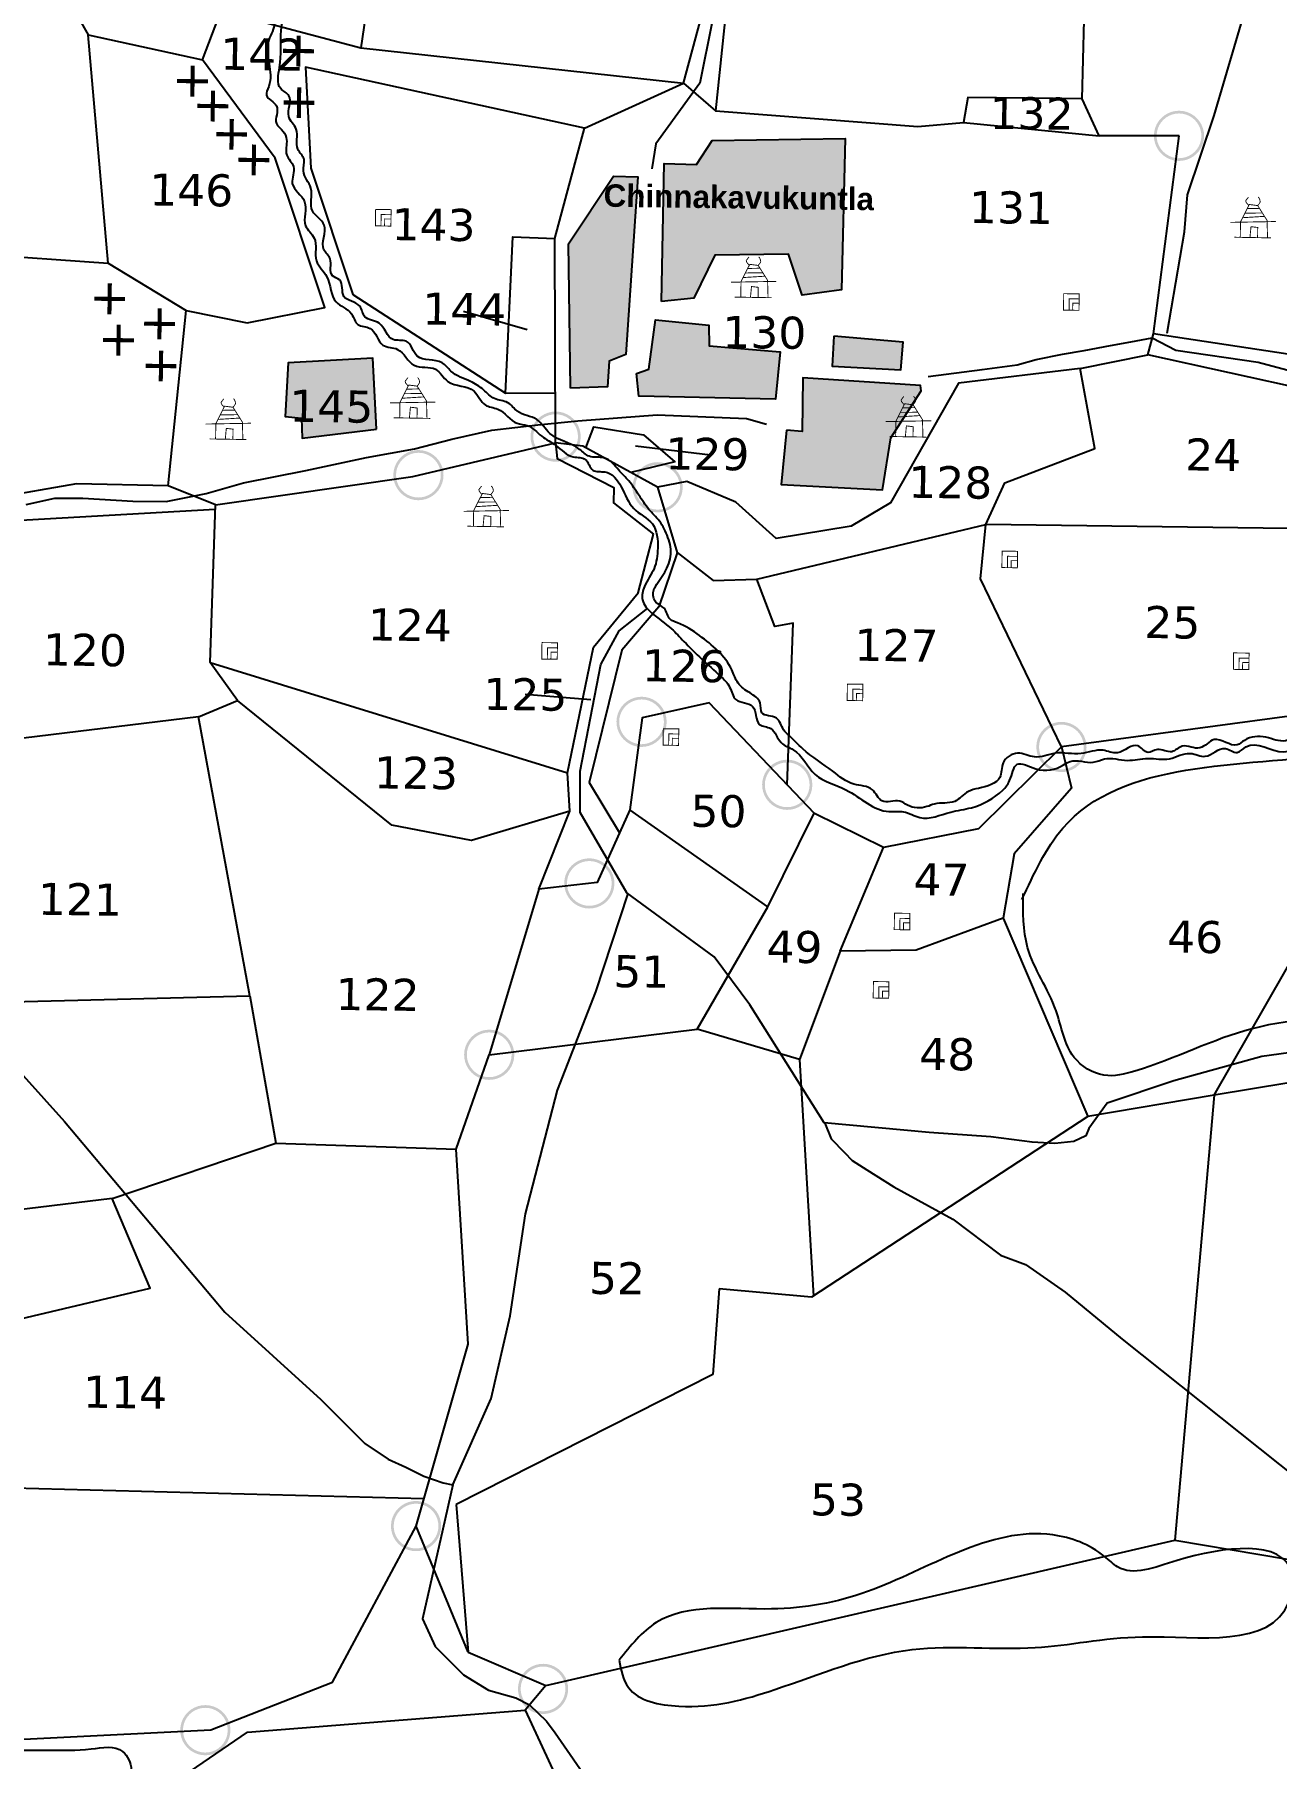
# Model space of a CAD drawing. Header units: inches. Extents: x 734614 to 757648, y 1633794 to 1657822.
# Drawn here: x 742592 to 743289, y 1635900 to 1636867 of the extents above; entities that cross this region are included whole.
import ezdxf
from ezdxf.enums import TextEntityAlignment as Align

# ---------------------------------------------------------------- set-up
doc = ezdxf.new("R2010")
doc.units = ezdxf.units.IN
doc.header["$MEASUREMENT"] = 0
for name, color, linetype in [('BURIED GROUND', 32, 'Continuous'), ('CART TRACK', 19, 'Continuous'), ('FOOT PATH', 222, 'Continuous'), ('LIMITS OF  ROCKY ROUND', 169, 'Continuous'), ('PAGODA', 70, 'Continuous'), ('PLOT', 7, 'Continuous'), ('PLOT NO', 7, 'Continuous'), ('SQUARE TANKS', 230, 'Continuous'), ('TANKS-STREAM', 4, 'Continuous'), ('VILLAGE', 30, 'Continuous'), ('VILLAGE STONES', 240, 'Continuous')]:
    doc.layers.add(name, color=color, linetype=linetype)
doc.styles.get("Standard").update_dxf_attribs({"font": 'verdana_0.ttf'})

msp = doc.modelspace()

# ---------------------------------------------------------------- hatches: boundary and pattern name
at = {"layer": 'VILLAGE', "linetype": 'Continuous'}
h = msp.add_hatch(dxfattribs=at)
h.set_pattern_fill('SACNCR', color=256, scale=58.8235269, angle=1.53031993, style=0)
h.paths.add_polyline_path([(742943.76, 1636717.51), (742945.35, 1636794.98), (742963.57, 1636794.45), (742972.36, 1636808.03), (743046.91, 1636809.09), (743044.94, 1636724.17), (743022.83, 1636721.19), (743015.12, 1636744.15), (742973.76, 1636743.55), (742962, 1636719.38)])
h.paths.add_polyline_path([(743040.65, 1636698.19), (743039.6, 1636681.27), (743078.17, 1636679.17), (743079.51, 1636694.73)])
h.paths.add_polyline_path([(743014.09, 1636645.35), (743011.06, 1636614.86), (743067.96, 1636611.85), (743072.64, 1636641), (743089.66, 1636667.41), (743089.23, 1636670.36), (743023.13, 1636674.79), (743022.82, 1636644.65)])
h.paths.add_polyline_path([(742929.72, 1636677.25), (742936.76, 1636679.67), (742940.56, 1636707.25), (742970.32, 1636704.34), (742970.56, 1636692.73), (743010.52, 1636689.41), (743007.89, 1636662.71), (742931.05, 1636664.48)])
h.paths.add_polyline_path([(742892.8, 1636668.95), (742891.68, 1636749.95), (742916.94, 1636788), (742930.51, 1636787.62), (742923.74, 1636687.88), (742914.49, 1636684.06), (742913.49, 1636669.67)])
h.paths.add_polyline_path([(742783.89, 1636645.92), (742781.88, 1636685.88), (742734.34, 1636683.08), (742732.69, 1636653.14), (742741.78, 1636652.15), (742742.06, 1636640.94)])
h.paths.add_polyline_path([(742335.67, 1636612.42), (742415.08, 1636622.62), (742410.26, 1636659.63), (742383.42, 1636657.4), (742377.85, 1636681.11), (742326.14, 1636673.62)])
h.paths.add_polyline_path([(742314.35, 1636617.01), (742311.13, 1636655.43), (742255.44, 1636651.15), (742260.8, 1636611.7)])
h.paths.add_polyline_path([(742253.26, 1636668.11), (742308.72, 1636673.99), (742307.33, 1636689.36), (742297.7, 1636689.22), (742295.59, 1636717.35), (742283.22, 1636716.54), (742280.84, 1636730.51), (742245.37, 1636726.92)])
h.paths.add_polyline_path([(742244.08, 1636667.13), (742245.12, 1636673.07), (742228.8, 1636795.53), (742207.94, 1636794.74), (742204.89, 1636663.16)])
at = {"layer": 'VILLAGE STONES'}
h = msp.add_hatch(color=256, dxfattribs=at)
edge = h.paths.add_edge_path(flags=16)
edge.add_arc((743234.31, 1636810.58), 12.56, -0.75303, 359.24697)
edge = h.paths.add_edge_path()
edge.add_arc((743234.31, 1636810.58), 14.09, -0.75303, 359.24697)
h = msp.add_hatch(color=256, dxfattribs=at)
edge = h.paths.add_edge_path(flags=16)
edge.add_arc((742884.41, 1636641.75), 12.56, -0.75303, 359.24697)
edge = h.paths.add_edge_path()
edge.add_arc((742884.41, 1636641.75), 14.09, -0.75303, 359.24697)
h = msp.add_hatch(color=256, dxfattribs=at)
edge = h.paths.add_edge_path(flags=16)
edge.add_arc((742807.4, 1636620.14), 12.56, -0.75303, 359.24697)
edge = h.paths.add_edge_path()
edge.add_arc((742807.4, 1636620.14), 14.09, -0.75303, 359.24697)
h = msp.add_hatch(color=256, dxfattribs=at)
edge = h.paths.add_edge_path(flags=16)
edge.add_arc((742941.67, 1636613.34), 12.56, -0.75303, 359.24697)
edge = h.paths.add_edge_path()
edge.add_arc((742941.67, 1636613.34), 14.09, -0.75303, 359.24697)
h = msp.add_hatch(color=256, dxfattribs=at)
edge = h.paths.add_edge_path(flags=16)
edge.add_arc((742932.65, 1636481.68), 12.56, -0.75303, 359.24697)
edge = h.paths.add_edge_path()
edge.add_arc((742932.65, 1636481.68), 14.09, -0.75303, 359.24697)
h = msp.add_hatch(color=256, dxfattribs=at)
edge = h.paths.add_edge_path(flags=16)
edge.add_arc((743168.31, 1636467.57), 12.56, -0.75303, 359.24697)
edge = h.paths.add_edge_path()
edge.add_arc((743168.31, 1636467.57), 14.09, -0.75303, 359.24697)
h = msp.add_hatch(color=256, dxfattribs=at)
edge = h.paths.add_edge_path(flags=16)
edge.add_arc((743014.41, 1636446.35), 12.56, -0.75303, 359.24697)
edge = h.paths.add_edge_path()
edge.add_arc((743014.41, 1636446.35), 14.09, -0.75303, 359.24697)
h = msp.add_hatch(color=256, dxfattribs=at)
edge = h.paths.add_edge_path(flags=16)
edge.add_arc((742903.32, 1636390.99), 12.56, -0.75303, 359.24697)
edge = h.paths.add_edge_path()
edge.add_arc((742903.32, 1636390.99), 14.09, -0.75303, 359.24697)
h = msp.add_hatch(color=256, dxfattribs=at)
edge = h.paths.add_edge_path(flags=16)
edge.add_arc((742847.14, 1636294.81), 12.56, -0.75303, 359.24697)
edge = h.paths.add_edge_path()
edge.add_arc((742847.14, 1636294.81), 14.09, -0.75303, 359.24697)
h = msp.add_hatch(color=256, dxfattribs=at)
edge = h.paths.add_edge_path(flags=16)
edge.add_arc((742806.08, 1636030.3), 12.56, -0.75303, 359.24697)
edge = h.paths.add_edge_path()
edge.add_arc((742806.08, 1636030.3), 14.09, -0.75303, 359.24697)
h = msp.add_hatch(color=256, dxfattribs=at)
edge = h.paths.add_edge_path(flags=16)
edge.add_arc((742877.36, 1635938.9), 12.56, -0.75303, 359.24697)
edge = h.paths.add_edge_path()
edge.add_arc((742877.36, 1635938.9), 14.09, -0.75303, 359.24697)
h = msp.add_hatch(color=256, dxfattribs=at)
edge = h.paths.add_edge_path(flags=16)
edge.add_arc((742687.8, 1635915.73), 12.56, -0.75303, 359.24697)
edge = h.paths.add_edge_path()
edge.add_arc((742687.8, 1635915.73), 14.09, -0.75303, 359.24697)

# ---------------------------------------------------------------- linework, layer by layer
at = {"layer": 'CART TRACK'}
for points in [[(742979.26, 1636909.12), (742965.39, 1636840.19), (742940.72, 1636806.03), (742938.37, 1636792.07)], [(742587.32, 1636603.6), (742603.34, 1636607.18), (742619.03, 1636607.24), (742647.15, 1636605.52), (742665.82, 1636605.27), (742688.34, 1636609.84), (742709.25, 1636615.78), (742744.13, 1636622.71), (742778.32, 1636630.1), (742805.17, 1636634.88), (742826.08, 1636640.28), (742848.61, 1636645.39), (742874.35, 1636648.3), (742896.84, 1636650.7), (742941.45, 1636653.93), (742964.17, 1636653.09), (742991.49, 1636651.92), (743002.81, 1636648.8)], [(743359.5, 1636304.7), (743280.73, 1636293.76), (743231.45, 1636280.15), (743193.9, 1636267.64), (743183.69, 1636253.39), (743182.09, 1636249.3), (743175.24, 1636246.19), (743164.68, 1636245.04), (743151.84, 1636245.85), (743128.74, 1636248.85), (743094.07, 1636251.23), (743035.13, 1636256.69), (742993.44, 1636322.82), (742973.31, 1636349.72), (742924.47, 1636385.69), (742898.1, 1636430.88), (742898.25, 1636454.02), (742909.87, 1636513.82), (742919.99, 1636532.75), (742936.24, 1636545.39)], [(742548.86, 1636323.79), (742608.7, 1636257.38), (742698.7, 1636150.31), (742752.68, 1636101.25), (742777.32, 1636076.65), (742790.47, 1636067.94), (742800.37, 1636063.39), (742810.45, 1636058.24), (742821.26, 1636054.48), (742826.67, 1636053.51), (742848.14, 1636101.84), (742858.93, 1636148.35), (742867.54, 1636205.52), (742885.48, 1636274.95), (742906.95, 1636330.22), (742925.04, 1636385.29)], [(743035.59, 1636256.47), (743039.08, 1636247.6), (743046.64, 1636239.96), (743050.89, 1636235.49), (743059.18, 1636230.28), (743074.16, 1636220.79), (743107.27, 1636202.48), (743134.17, 1636182.26), (743148.08, 1636177.16), (743170.32, 1636161.65), (743202.5, 1636135.26), (743345.92, 1636020.89)], [(742826.67, 1636053.51), (742821.08, 1636028.48), (742809.61, 1635978.2), (742816.88, 1635962.64), (742832.71, 1635946.88), (742846.65, 1635938.17), (742862.08, 1635933.88), (742869.73, 1635929.91), (742879.35, 1635920.85), (742884.07, 1635914.22), (742904.72, 1635884.5)]]:
    msp.add_lwpolyline(points, dxfattribs=at)
at = {"layer": 'FOOT PATH'}
for points in [[(743227.71, 1636699.85), (743237.33, 1636756.72), (743239.15, 1636777.5), (743254, 1636821.98), (743272.62, 1636884.84), (743274.71, 1636897.53), (743285.38, 1636916.64), (743308.07, 1636941.76), (743346.58, 1636967.06), (743375.76, 1636987.09), (743410.09, 1637010.85), (743445.62, 1637044.66), (743503.96, 1637112.45), (743560, 1637174.34), (743573.62, 1637183.4), (743706.68, 1637215.16), (743801.49, 1637241.26), (744164.94, 1637341.46), (744221.52, 1637351.72)], [(743093.45, 1636675.41), (743123.87, 1636679.49), (743143.46, 1636682.11), (743154.18, 1636685.01), (743168.97, 1636688), (743181, 1636690.15), (743195.94, 1636692.99), (743207.25, 1636695), (743219.33, 1636697.14), (743232.5, 1636690.34), (743278.81, 1636683.62), (743345.4, 1636665.7)]]:
    msp.add_lwpolyline(points, dxfattribs=at)
at = {"layer": 'LIMITS OF  ROCKY ROUND'}
for points in [[(743146.17, 1636381.9), (743169.02, 1636421.93), (743324.74, 1636463.58), (743406.62, 1636472.63), (743438.26, 1636469.37), (743480.67, 1636464.7), (743555.81, 1636449.05), (743605.32, 1636430.99), (743641.11, 1636381.46), (743639.27, 1636338.13), (743616.92, 1636325.13), (743564.06, 1636329.31), (743436.98, 1636334.06), (743351.13, 1636318.99), (743275.41, 1636309.43), (743209.58, 1636285.64), (743192.12, 1636283.34), (743175.46, 1636293.37), (743165.35, 1636319.46), (743149.34, 1636355.11), (743146.87, 1636385.41)], [(742920.03, 1635955.06), (742940.91, 1635976.16), (743005.63, 1635983.78), (743059.47, 1635993.56), (743163.44, 1636025.33), (743192.48, 1636013.3), (743199.8, 1636007.45), (743233.37, 1636011.04), (743297.5, 1636004.15), (743295.88, 1635987.64), (743213.82, 1635968.14), (743153.57, 1635962.07), (743084.49, 1635960.96), (743007.46, 1635938.58), (742953.62, 1635929.2), (742925.25, 1635939.7), (742920.03, 1635955.06)], [(741994.22, 1635884.71), (742002.23, 1635900.96), (742026.95, 1635909.57), (742060.3, 1635918.83), (742081.89, 1635921.39), (742110.93, 1635923.87), (742150.77, 1635928.06), (742174.94, 1635931.97), (742213.01, 1635934.2), (742257.33, 1635932.21), (742283.28, 1635938.82), (742308.14, 1635938.74), (742324.5, 1635934.8), (742358.26, 1635930.64), (742402.61, 1635902.57), (742415.1, 1635896.3), (742475.79, 1635897.73), (742535.77, 1635902.66), (742599.83, 1635904.56), (742623.71, 1635905.24), (742641.35, 1635903.77), (742646.19, 1635893.77), (742618.18, 1635880.48), (742499.17, 1635850.51), (742475.58, 1635852.31), (742435.41, 1635861.03), (742391.37, 1635866.79), (742364.08, 1635871.87), (742337.1, 1635880.92), (742310.55, 1635884.99), (742300.15, 1635888.11), (742266.11, 1635870.92), (742242.18, 1635855.03), (742204.49, 1635843.86), (742163.61, 1635836.2), (742140.97, 1635834.76), (742096.98, 1635844.52), (742077.39, 1635848.75), (742052.06, 1635851.07), (742024.13, 1635863.36), (742003.84, 1635871.08), (741994.12, 1635884.69)]]:
    msp.add_spline(points, degree=3, dxfattribs=at)
at = {"layer": 'PAGODA', "const_width": 0.505}
for points in [[(743284.01, 1636753.34), (743283.73, 1636763.11), (743278.5, 1636771.42), (743273.74, 1636772.05), (743268.84, 1636762.34), (743268.69, 1636753.6)], [(743273.45, 1636771.47), (743272.01, 1636773.2), (743271.75, 1636774.19), (743272.41, 1636775.03), (743273.31, 1636776.2)], [(743263.17, 1636762.01), (743288.66, 1636762.48)], [(743269.99, 1636764.62), (743282.3, 1636765.39)], [(743271.29, 1636767.19), (743281.12, 1636767.27)], [(743272.56, 1636769.72), (743279.48, 1636769.87)], [(743265.33, 1636753.66), (743285.95, 1636753.3)], [(743274.14, 1636753.51), (743274.71, 1636759.59), (743278.5, 1636759.14), (743278.41, 1636753.43)], [(743003.65, 1636719.75), (743003.37, 1636729.52), (742998.14, 1636737.83), (742993.38, 1636738.46), (742988.48, 1636728.75), (742988.33, 1636720.01)], [(742990.93, 1636733.61), (743000.76, 1636733.68)], [(742993.09, 1636737.89), (742991.65, 1636739.61), (742991.4, 1636740.6), (742992.05, 1636741.44), (742992.95, 1636742.61)], [(742992.2, 1636736.13), (742999.12, 1636736.28)], [(742982.81, 1636728.42), (743008.3, 1636728.89)], [(742989.63, 1636731.03), (743001.94, 1636731.8)], [(742993.78, 1636719.92), (742994.35, 1636726.01), (742998.14, 1636725.55), (742998.05, 1636719.85)], [(742984.97, 1636720.07), (743005.59, 1636719.72)], [(742812.21, 1636652.01), (742811.93, 1636661.78), (742806.7, 1636670.09), (742801.93, 1636670.72), (742797.03, 1636661.01), (742796.89, 1636652.27)], [(742799.48, 1636665.87), (742809.31, 1636665.94)], [(742801.64, 1636670.15), (742800.21, 1636671.87), (742799.95, 1636672.86), (742800.61, 1636673.7), (742801.5, 1636674.87)], [(742800.76, 1636668.39), (742807.67, 1636668.54)], [(742708.87, 1636640.14), (742708.59, 1636649.91), (742703.36, 1636658.22), (742698.6, 1636658.85), (742693.7, 1636649.14), (742693.55, 1636640.4)], [(742698.31, 1636658.28), (742696.87, 1636660), (742696.62, 1636660.99), (742697.27, 1636661.83), (742698.17, 1636663)], [(742697.42, 1636656.52), (742704.34, 1636656.67)], [(742791.37, 1636660.68), (742816.86, 1636661.15)], [(742798.19, 1636663.29), (742810.5, 1636664.06)], [(742802.34, 1636652.18), (742802.9, 1636658.27), (742806.7, 1636657.81), (742806.6, 1636652.11)], [(743090.59, 1636641.52), (743090.31, 1636651.29), (743085.08, 1636659.6), (743080.32, 1636660.23), (743075.42, 1636650.52), (743075.27, 1636641.78)], [(743080.03, 1636659.65), (743078.59, 1636661.38), (743078.33, 1636662.36), (743078.99, 1636663.21), (743079.89, 1636664.38)], [(743079.14, 1636657.9), (743086.06, 1636658.05)], [(742688.03, 1636648.81), (742713.52, 1636649.28)], [(742694.85, 1636651.42), (742707.16, 1636652.19)], [(742696.15, 1636653.99), (742705.98, 1636654.07)], [(742699, 1636640.31), (742699.57, 1636646.39), (742703.36, 1636645.94), (742703.27, 1636640.23)], [(742793.52, 1636652.33), (742814.15, 1636651.98)], [(743069.75, 1636650.19), (743095.24, 1636650.66)], [(743076.57, 1636652.8), (743088.88, 1636653.57)], [(743077.87, 1636655.37), (743087.7, 1636655.44)], [(743080.72, 1636641.68), (743081.29, 1636647.77), (743085.08, 1636647.32), (743084.99, 1636641.61)], [(742690.19, 1636640.46), (742710.81, 1636640.11)], [(743071.91, 1636641.83), (743092.53, 1636641.48)], [(742853.57, 1636591.15), (742853.29, 1636600.92), (742848.06, 1636609.24), (742843.3, 1636609.86), (742838.4, 1636600.15), (742838.25, 1636591.41)], [(742843.01, 1636609.29), (742841.57, 1636611.01), (742841.31, 1636612), (742841.97, 1636612.84), (742842.87, 1636614.01)], [(742842.12, 1636607.53), (742849.04, 1636607.69)], [(742832.73, 1636599.82), (742858.22, 1636600.29)], [(742839.55, 1636602.44), (742851.86, 1636603.2)], [(742840.85, 1636605.01), (742850.68, 1636605.08)], [(742834.89, 1636591.47), (742855.51, 1636591.12)], [(742843.7, 1636591.32), (742844.27, 1636597.41), (742848.06, 1636596.95), (742847.97, 1636591.25)]]:
    msp.add_lwpolyline(points, dxfattribs=at)
at = {"layer": 'PAGODA'}
for points in [[(743278.5, 1636771.42, 0.505, 0.404, 0), (743279.54, 1636772.8, 0.505, 0.505, 0), (743279.92, 1636773.44, 0.505, 0.505, 0), (743279.76, 1636774.25, 0.505, 0.505, 0), (743279.7, 1636774.66, 0.505, 0.505, 0), (743279.2, 1636775.78, 0.505, 0.505, 0), (743278.7, 1636776.23, 0.505, 0.505, 0)], [(742998.14, 1636737.83, 0.505, 0.404, 0), (742999.18, 1636739.21, 0.505, 0.505, 0), (742999.56, 1636739.85, 0.505, 0.505, 0), (742999.4, 1636740.66, 0.505, 0.505, 0), (742999.34, 1636741.07, 0.505, 0.505, 0), (742998.84, 1636742.19, 0.505, 0.505, 0), (742998.34, 1636742.64, 0.505, 0.505, 0)], [(742806.7, 1636670.09, 0.505, 0.404, 0), (742807.73, 1636671.47, 0.505, 0.505, 0), (742808.11, 1636672.11, 0.505, 0.505, 0), (742807.95, 1636672.92, 0.505, 0.505, 0), (742807.89, 1636673.33, 0.505, 0.505, 0), (742807.4, 1636674.45, 0.505, 0.505, 0), (742806.9, 1636674.9, 0.505, 0.505, 0)], [(742703.36, 1636658.22, 0.505, 0.404, 0), (742704.4, 1636659.6, 0.505, 0.505, 0), (742704.78, 1636660.24, 0.505, 0.505, 0), (742704.62, 1636661.05, 0.505, 0.505, 0), (742704.56, 1636661.46, 0.505, 0.505, 0), (742704.06, 1636662.58, 0.505, 0.505, 0), (742703.56, 1636663.03, 0.505, 0.505, 0)], [(743085.08, 1636659.6, 0.505, 0.404, 0), (743086.12, 1636660.97, 0.505, 0.505, 0), (743086.5, 1636661.61, 0.505, 0.505, 0), (743086.34, 1636662.43, 0.505, 0.505, 0), (743086.28, 1636662.84, 0.505, 0.505, 0), (743085.78, 1636663.96, 0.505, 0.505, 0), (743085.28, 1636664.41, 0.505, 0.505, 0)], [(742848.06, 1636609.24, 0.505, 0.404, 0), (742849.1, 1636610.61, 0.505, 0.505, 0), (742849.48, 1636611.25, 0.505, 0.505, 0), (742849.32, 1636612.06, 0.505, 0.505, 0), (742849.26, 1636612.47, 0.505, 0.505, 0), (742848.76, 1636613.6, 0.505, 0.505, 0), (742848.26, 1636614.04, 0.505, 0.505, 0)]]:
    msp.add_lwpolyline(points, format="xyseb", dxfattribs=at)
at = {"layer": 'PLOT'}
for p, q in [((742615.49, 1636615.31), (742517.66, 1636598.27)), ((742666.92, 1636614.13), (742615.49, 1636615.31)), ((743168.31, 1636467.57), (743174.04, 1636444.44)), ((743174.04, 1636444.44), (743141.79, 1636407.57)), ((743003.48, 1636377.77), (742926.1, 1636432.25)), ((743003.48, 1636377.77), (743029.45, 1636430.37)), ((743044.21, 1636353.06), (743068.36, 1636411.17)), ((743141.79, 1636407.57), (743135.56, 1636371.47)), ((742963.81, 1636309.12), (743003.48, 1636377.77)), ((743135.56, 1636371.47), (743086.72, 1636353.48)), ((743135.56, 1636371.47), (743183.18, 1636260.16)), ((743044.21, 1636353.06), (743021.38, 1636292.2)), ((743086.72, 1636353.48), (743044.21, 1636353.06)), ((743021.38, 1636292.2), (742963.81, 1636309.12)), ((743021.38, 1636292.2), (743029.11, 1636159.35)), ((743254.1, 1636272.23), (743183.18, 1636260.16)), ((743254.1, 1636272.23), (743232.03, 1636022.45)), ((743183.18, 1636260.16), (743028.08, 1636158.68)), ((742976.21, 1636163.45), (742972.7, 1636115.3)), ((743028.08, 1636158.68), (742976.21, 1636163.45)), ((742972.7, 1636115.3), (742828.64, 1636042.44)), ((742828.64, 1636042.44), (742835.32, 1635959.53)), ((742878.92, 1635940.74), (743232.03, 1636022.45)), ((743232.03, 1636022.45), (743488.84, 1635978.92)), ((742835.32, 1635959.53), (742878.92, 1635940.74)), ((742878.92, 1635940.74), (742867.3, 1635927.04)), ((742867.3, 1635927.04), (742950.08, 1635749.3))]:
    msp.add_line(p, q, dxfattribs=at)
for points in [[(743069.8, 1637065.35), (743015.92, 1637067.66), (742976.37, 1637060.55), (742974.24, 1636975.17), (742983.59, 1636914.48), (742974.12, 1636824.64), (743087.75, 1636815.86), (743113.3, 1636818.1), (743189.5, 1636810.57), (743179.96, 1636831.37), (743115.69, 1636832.11), (743113.3, 1636818.1)], [(742618.18, 1637045.65), (742616.39, 1637031.74), (742598.33, 1637030.31), (742582.74, 1637014.56), (742575.15, 1636977.12), (742576.28, 1636948.11), (742621.94, 1636867.33), (742686.23, 1636853.17), (742702.41, 1636896.28), (742643.65, 1636917.22), (742597.9, 1636909.85)], [(743179.96, 1636831.37), (743181.66, 1636897.76), (743213.45, 1636901.67), (743213.1, 1637046.76)], [(742795.85, 1637001.16), (742775.14, 1636859.93)], [(742956.22, 1636840.07), (742974.51, 1636908.32), (742959.85, 1637002.93)], [(742696.61, 1636880.82), (742775.14, 1636859.93), (742956.22, 1636840.07), (742974.12, 1636824.64)], [(742509.02, 1636811.52), (742558.71, 1636744.3), (742633.24, 1636739.08), (742621.94, 1636867.33)], [(742633.24, 1636739.08), (742677.08, 1636712.62), (742711.31, 1636705.61), (742754.88, 1636714.26), (742727.02, 1636798.06), (742686.23, 1636853.17)], [(742900.63, 1636814.79), (742744.05, 1636849.12), (742746.96, 1636792.39), (742770.64, 1636721.55), (742856.37, 1636666.18), (742860.44, 1636753.87), (742883.94, 1636752.91)], [(743178.76, 1636679.97), (743110.48, 1636671.82), (743072.33, 1636604.59), (743050.24, 1636591.5), (743008.11, 1636584.49), (742985.61, 1636605.06), (742957.99, 1636616.64), (742941.67, 1636613.34), (742899.69, 1636636.42), (742884.42, 1636638.3), (742883.94, 1636752.91), (742900.63, 1636814.79), (742956.22, 1636840.07)], [(743234.31, 1636810.58), (743189.5, 1636810.57)], [(743377.06, 1636675.6), (743219.93, 1636699.43), (743234.31, 1636810.58)], [(743382.53, 1636496.43), (743168.31, 1636467.57), (743121.82, 1636421.57), (743068.36, 1636411.17), (743029.8, 1636430.2), (742970.51, 1636492.4), (742932.96, 1636483.97), (742926.1, 1636432.25), (742907.65, 1636391.48), (742874.97, 1636387.79), (742892.4, 1636431.52), (742837.24, 1636414.99), (742792.42, 1636423.72), (742705.93, 1636493.61), (742690.56, 1636514.95), (742693.5, 1636603.55), (742666.92, 1636614.13), (742677.08, 1636712.62)], [(743216.83, 1636687.68), (743219.93, 1636699.43)], [(743394.83, 1636588.81), (743125.89, 1636592.47), (743136.6, 1636615.86), (743187.02, 1636635.07), (743178.76, 1636679.97), (743216.83, 1636687.68)], [(743382.53, 1636496.43), (743394.83, 1636588.81), (743387.54, 1636628.33), (743308.57, 1636667.39), (743216.83, 1636687.68)], [(742856.37, 1636666.18), (742884.3, 1636666.3)], [(742901.46, 1636635.45), (742905.91, 1636647.26), (742933.71, 1636642.82), (742951.23, 1636627.54), (742926.72, 1636621.56)], [(742693.5, 1636603.55), (742804.23, 1636619.39), (742884.42, 1636638.3)], [(742884.42, 1636638.3), (742885.19, 1636629.52), (742917.11, 1636613.23), (742916.95, 1636604.52), (742939.3, 1636587.07)], [(742941.67, 1636613.34), (742952.7, 1636576.61)], [(742683.98, 1636484.43), (742562.46, 1636469.68), (742564.05, 1636555.7), (742557.62, 1636593.46), (742693.41, 1636600.98)], [(742952.55, 1636576.73), (742972.79, 1636560.92), (742997.31, 1636561.81), (743125.89, 1636592.47)], [(743168.31, 1636467.57), (743122.81, 1636561.98), (743125.89, 1636592.47)], [(742690.56, 1636514.95), (742891.04, 1636453.15), (742905.67, 1636523.62), (742930.78, 1636554.17), (742939.3, 1636587.07)], [(742952.7, 1636576.61), (742942.3, 1636546.24), (742921.56, 1636521.99), (742903.2, 1636447.71), (742920.26, 1636419.35)], [(743014.41, 1636446.35), (743017.73, 1636536.97), (743007.47, 1636535.13), (742997.31, 1636561.81)], [(742712.85, 1636327.98), (742683.98, 1636484.43), (742705.93, 1636493.61)], [(744153.35, 1636062.14), (744068.58, 1636133.5), (743932.7, 1636264.23), (743868.92, 1636324.73), (743675.09, 1636286.09), (743505.42, 1636313.73), (743254.1, 1636272.23), (743382.53, 1636496.43)], [(742892.4, 1636431.52), (742891.04, 1636453.15)], [(742874.97, 1636387.79), (742847.14, 1636294.81), (742963.81, 1636309.12)], [(742810.46, 1636045.61), (742507.79, 1636053.5), (742487.32, 1636011.15), (742460.22, 1636017.16), (742459.58, 1636117.26), (742656.87, 1636163.86), (742635.59, 1636214.11), (742325.94, 1636176.46), (742325.99, 1636219.21), (742337.38, 1636222.57), (742347.77, 1636295.28), (742526.86, 1636323.23), (742712.85, 1636327.98), (742727.38, 1636245.23), (742828.6, 1636241.77)], [(742835.32, 1635959.53), (742806.08, 1636030.3), (742835.29, 1636132.42), (742828.6, 1636241.77), (742847.14, 1636294.81)], [(742635.59, 1636214.11), (742727.38, 1636245.23)], [(742494.27, 1635842.61), (742296.49, 1635880.16), (742296.18, 1635907.91), (742413.31, 1635902.03), (742690.83, 1635915.88), (742759.09, 1635942.74), (742806.08, 1636030.3)], [(742950.08, 1635749.3), (742784.49, 1635735.44), (742653.36, 1635783.98), (742676, 1635890.38), (742711.46, 1635914.55), (742867.3, 1635927.04)]]:
    msp.add_lwpolyline(points, dxfattribs=at)
at = {"layer": 'PLOT NO'}
for points in [[(742832.77, 1636712.13), (742868.47, 1636701.82)], [(742971.25, 1636631.33), (742929.18, 1636636.43)], [(742867.29, 1636497.2), (742904.09, 1636494.19)]]:
    msp.add_lwpolyline(points, dxfattribs=at)
at = {"layer": 'SQUARE TANKS', "const_width": 0.505}
for points in [[(742783.38, 1636769.28), (742792.08, 1636769.16), (742791.96, 1636759.92), (742783.26, 1636760.04)], [(742786.47, 1636766.39), (742792.04, 1636766.32), (742791.96, 1636759.92), (742786.39, 1636759.99)], [(742788.46, 1636763.93), (742792.01, 1636763.88), (742791.96, 1636759.92), (742788.41, 1636759.97)], [(743169.59, 1636721.99), (743178.29, 1636721.87), (743178.17, 1636712.63), (743169.47, 1636712.74)], [(743172.68, 1636719.1), (743178.25, 1636719.02), (743178.17, 1636712.63), (743172.6, 1636712.7)], [(743174.67, 1636716.64), (743178.22, 1636716.59), (743178.17, 1636712.63), (743174.62, 1636712.68)], [(743135.02, 1636577.5), (743143.71, 1636577.39), (743143.59, 1636568.14), (743134.9, 1636568.26)], [(743138.11, 1636574.61), (743143.68, 1636574.54), (743143.59, 1636568.14), (743138.03, 1636568.22)], [(743140.1, 1636572.15), (743143.65, 1636572.11), (743143.59, 1636568.14), (743140.05, 1636568.19)], [(742876.75, 1636526.15), (742885.45, 1636526.04), (742885.32, 1636516.8), (742876.63, 1636516.91)], [(742879.84, 1636523.26), (742885.41, 1636523.19), (742885.32, 1636516.8), (742879.76, 1636516.87)], [(742881.83, 1636520.81), (742885.38, 1636520.76), (742885.32, 1636516.8), (742881.78, 1636516.84)], [(743264.95, 1636520.37), (743273.65, 1636520.26), (743273.53, 1636511.01), (743264.83, 1636511.13)], [(743268.04, 1636517.48), (743273.61, 1636517.41), (743273.53, 1636511.01), (743267.96, 1636511.09)], [(743270.03, 1636515.02), (743273.58, 1636514.97), (743273.53, 1636511.01), (743269.98, 1636511.06)], [(743048.18, 1636502.89), (743056.88, 1636502.78), (743056.76, 1636493.53), (743048.06, 1636493.65)], [(743051.27, 1636500), (743056.84, 1636499.93), (743056.76, 1636493.53), (743051.19, 1636493.61)], [(743053.26, 1636497.54), (743056.81, 1636497.5), (743056.76, 1636493.53), (743053.21, 1636493.58)], [(742944.85, 1636477.8), (742953.55, 1636477.69), (742953.43, 1636468.45), (742944.73, 1636468.56)], [(742947.94, 1636474.91), (742953.51, 1636474.84), (742953.43, 1636468.45), (742947.86, 1636468.52)], [(742949.93, 1636472.45), (742953.48, 1636472.41), (742953.43, 1636468.45), (742949.88, 1636468.49)], [(743074.6, 1636374.29), (743083.29, 1636374.17), (743083.17, 1636364.93), (743074.48, 1636365.05)], [(743077.69, 1636371.4), (743083.26, 1636371.33), (743083.17, 1636364.93), (743077.61, 1636365.01)], [(743079.68, 1636368.94), (743083.22, 1636368.89), (743083.17, 1636364.93), (743079.62, 1636364.98)], [(743062.79, 1636335.91), (743071.48, 1636335.8), (743071.36, 1636326.56), (743062.67, 1636326.67)], [(743065.88, 1636333.02), (743071.45, 1636332.95), (743071.36, 1636326.56), (743065.8, 1636326.63)], [(743067.87, 1636330.56), (743071.41, 1636330.52), (743071.36, 1636326.56), (743067.81, 1636326.6)]]:
    msp.add_lwpolyline(points, close=True, dxfattribs=at)
at = {"layer": 'TANKS-STREAM'}
for points in [[(744244.4, 1636553.48), (744238.91, 1636550.6), (744231.73, 1636553.25), (744221.27, 1636551.28), (744213.64, 1636554.04), (744199.82, 1636550.12), (744194.42, 1636552.85), (744183.7, 1636549), (744171.97, 1636551.48), (744167.58, 1636546.99), (744155.58, 1636549.59), (744143.1, 1636546.43), (744131.15, 1636549.58), (744121.54, 1636545.05), (744109.46, 1636547.2), (744098.37, 1636543.47), (744086.28, 1636544.96), (744077.46, 1636540.97), (744062.02, 1636540.73), (744050.51, 1636535.22), (744037.74, 1636534.84), (744033.47, 1636531.34), (744021.97, 1636531.02), (744014.13, 1636525.91), (744008.26, 1636526.76), (743999.21, 1636522.11), (743989, 1636522.8), (743981.06, 1636518.8), (743970.2, 1636520.39), (743960.09, 1636516.55), (743949.9, 1636516.92), (743941.23, 1636513.61), (743930.28, 1636514.84), (743922.08, 1636512.23), (743915.55, 1636512.94), (743885.79, 1636509.53), (743880.39, 1636506.69), (743871.36, 1636507.88), (743863.64, 1636503.54), (743856.3, 1636505.55), (743846.36, 1636501.09), (743836.88, 1636503.74), (743825.87, 1636499.04), (743813.78, 1636500.65), (743802.46, 1636496.29), (743793.9, 1636498.77), (743787.67, 1636497.02), (743780.25, 1636497.88), (743771.02, 1636501.91), (743762.72, 1636500.1), (743748.72, 1636506.8), (743738.59, 1636505.93), (743725.32, 1636511.7), (743720.02, 1636510.31), (743704.22, 1636515.5), (743694.45, 1636513.18), (743684.68, 1636516.29), (743675.47, 1636514.35), (743663.69, 1636515.88), (743655.91, 1636512.92), (743625.28, 1636510.34), (743616.61, 1636511.9), (743609.68, 1636508.93), (743601.21, 1636511.95), (743592.84, 1636510.83), (743582.92, 1636514.49), (743574.88, 1636513.91), (743563.58, 1636517.58), (743547.54, 1636516.26), (743536.49, 1636521), (743523.41, 1636517.34), (743513.67, 1636522.6), (743503.33, 1636520.91), (743493.34, 1636524.64), (743485.35, 1636523.13), (743477.71, 1636525.61), (743449.81, 1636523.43), (743439.64, 1636522.4), (743434.48, 1636517.84), (743425.75, 1636517.66), (743421.84, 1636512.91), (743412.27, 1636509.52), (743411.72, 1636504.25), (743401.47, 1636500.76), (743396.68, 1636492.94), (743387.84, 1636490.34), (743379.11, 1636490.45), (743373.8, 1636485.7), (743363.76, 1636484.79), (743355.54, 1636482.43), (743339.69, 1636482), (743331.7, 1636477.41), (743321.66, 1636475.82), (743311, 1636471.58), (743302.85, 1636473.88), (743294.07, 1636471.04), (743283.03, 1636473.03), (743271.08, 1636471.29), (743266.96, 1636468.75), (743254.03, 1636471.74), (743246.04, 1636467), (743236.08, 1636467.94), (743230.22, 1636464.91), (743222.17, 1636466.11), (743216.93, 1636464.55), (743211.28, 1636468.2), (743199.87, 1636464.32), (743191.65, 1636465.69), (743179.37, 1636463.83), (743164.77, 1636464.06), (743153.17, 1636461.96), (743143.7, 1636464.11), (743135.6, 1636458.6), (743133.75, 1636450.52), (743121.77, 1636444.33), (743116.12, 1636442.56), (743108.4, 1636437.04), (743096.95, 1636435.53), (743092.81, 1636434.08), (743081.94, 1636434.86), (743077.63, 1636437.13), (743067.59, 1636437.26), (743062.23, 1636443.5), (743051.85, 1636446.68), (743040.03, 1636453.9), (743023.14, 1636466.55), (743015.42, 1636474.01), (743012.36, 1636477.22), (743008.3, 1636483.81), (743000.13, 1636486.78), (742999.19, 1636492.32), (742993.52, 1636497.87), (742986.87, 1636503.39), (742983.28, 1636510.9), (742965.23, 1636530.06), (742952.75, 1636537.27), (742948.64, 1636539.27), (742945.32, 1636545.39), (742940.74, 1636548.77), (742939.36, 1636555.11), (742941.94, 1636560.02), (742947.42, 1636569.24), (742948.94, 1636579.83), (742947.47, 1636585.19), (742942.64, 1636594.38), (742936.8, 1636600.94), (742931.11, 1636608.98), (742925.42, 1636616.89), (742919.8, 1636623), (742911.81, 1636629.75), (742903.16, 1636630.74), (742897.87, 1636634.6), (742881.16, 1636643.56), (742873.79, 1636651.32), (742862.87, 1636656.04), (742857.59, 1636660.81), (742850.05, 1636663.1), (742843.95, 1636668.02), (742836.54, 1636672.73), (742825.65, 1636678.49), (742820.67, 1636683.25), (742806.75, 1636686.88), (742800.59, 1636695.3), (742793.3, 1636696.18), (742785.32, 1636705.41), (742777.36, 1636709), (742774.36, 1636715.09), (742765.56, 1636720.43), (742763.15, 1636729.76), (742759.18, 1636732.07), (742757.83, 1636741.57), (742754.37, 1636746.6), (742754.5, 1636760.52), (742747.95, 1636768.42), (742747.04, 1636781.17), (742742.82, 1636790.87), (742743.23, 1636797.4), (742739.76, 1636803.01), (742738.84, 1636814.27), (742734.59, 1636821.5), (742734.74, 1636833.07), (742730.1, 1636837.1), (742729.5, 1636849.02), (742730.39, 1636869.67), (742731.96, 1636876.11), (742733.96, 1636879.52), (742734.23, 1636885.92), (742739.74, 1636894.57), (742742.19, 1636903.59), (742746.56, 1636910.87), (742746.32, 1636921.13), (742750.46, 1636928.13), (742753.51, 1636940.53), (742758.95, 1636950.06), (742759.61, 1636955.65), (742766.97, 1636964.41), (742774.73, 1636978.02), (742780.18, 1636985.76), (742783.69, 1636994.08), (742790.17, 1637004.84), (742793.99, 1637011), (742795.14, 1637019.95), (742801.86, 1637027.39), (742802.72, 1637034.75), (742808.06, 1637043.01), (742807.68, 1637048.82), (742810.74, 1637058.21), (742808.44, 1637071.55), (742812.32, 1637081.59), (742805.62, 1637091.09), (742808.54, 1637101.96), (742805.22, 1637115.05), (742805.49, 1637121.99), (742801.36, 1637134.28), (742801.73, 1637142.5), (742799.74, 1637154.47), (742793.26, 1637165.37), (742795.4, 1637178.48), (742791.48, 1637186.11), (742793.29, 1637201.9), (742783.9, 1637215.52), (742784.85, 1637226.99), (742777.18, 1637243.26), (742777.06, 1637259.67), (742771.66, 1637272.1), (742774.73, 1637282.89), (742768.41, 1637299.65), (742768.53, 1637308.81), (742767.16, 1637321.43), (742770.44, 1637327.77), (742766.47, 1637342.97), (742768.29, 1637354.75), (742763.17, 1637367.82), (742766.08, 1637377.92), (742761.04, 1637385.62), (742763.53, 1637394.9), (742758.78, 1637403.85), (742763.28, 1637418.89), (742762.66, 1637445.98), (742763.65, 1637457.64), (742767.13, 1637467.84), (742764.9, 1637477.87), (742768.35, 1637486.71), (742765.62, 1637500.64), (742768.97, 1637512.82), (742766.7, 1637528.94), (742772.57, 1637538.72), (742772.21, 1637552.77), (742779.64, 1637564.2), (742781.36, 1637572.96), (742788.34, 1637580.28), (742789.59, 1637588.66), (742798.78, 1637600.28), (742803.06, 1637606.26), (742804.4, 1637615.17), (742812.29, 1637625.68), (742813.14, 1637633.8), (742818.31, 1637643.67), (742818.14, 1637654.13), (742820.7, 1637662.95), (742823.57, 1637675.65), (742822.11, 1637680.31), (742825.45, 1637694.48), (742822.02, 1637705.58), (742825.19, 1637720.12), (742821.66, 1637729.38), (742825.12, 1637742.64), (742818.53, 1637763.25), (742816.48, 1637775.67), (742793.49, 1637798.44), (742785.64, 1637802.14), (742785.44, 1637807.83), (742781.76, 1637814.77), (742780.34, 1637819.73), (742776.57, 1637826.57), (742775.85, 1637834.94), (742766.88, 1637844.7), (742766.12, 1637849.94), (742761.12, 1637853.78), (742760.45, 1637860.29), (742754.96, 1637868.72), (742754.44, 1637878.09), (742746.13, 1637889.59), (742744.48, 1637898.39), (742733.51, 1637909.93), (742733.62, 1637918.28), (742726.75, 1637929.82), (742725.89, 1637937.34), (742720.62, 1637944.27), (742720.58, 1637953.78), (742716.41, 1637963.76), (742718.22, 1637971.87), (742721.4, 1637979.3), (742722.81, 1637986.26), (742727.23, 1637995.64), (742726.5, 1638002.47), (742728.79, 1638020.12), (742738.24, 1638033.4), (742740.27, 1638047.69), (742747.31, 1638059.44), (742746.36, 1638067.39), (742754.97, 1638078.49), (742754.52, 1638095.68), (742760.23, 1638106.62), (742758.28, 1638115.14), (742770.02, 1638138.74), (742769.84, 1638149.28), (742777.36, 1638156.2), (742778.32, 1638173.4), (742786.15, 1638182.07), (742785.7, 1638197.16), (742782.5, 1638205.34), (742784.61, 1638223.55), (742774.19, 1638237.09), (742774.57, 1638251.21), (742769.1, 1638262.89), (742771.81, 1638275.84), (742763.51, 1638291.24), (742763.23, 1638308.57), (742757.71, 1638316.07), (742756.86, 1638327.62), (742747.27, 1638337.29), (742746.94, 1638349.78), (742736.51, 1638359.18), (742734.17, 1638367.94), (742719.84, 1638378.01), (742714.7, 1638385.9), (742707.45, 1638393.75), (742700.71, 1638422.8)], [(741087.82, 1637120.55), (741095.09, 1637124.11), (741103.01, 1637132.39), (741110.42, 1637133.45), (741118.18, 1637140.13), (741127.39, 1637139.1), (741135.42, 1637142.73), (741146.66, 1637138.59), (741160.96, 1637139.24), (741168.95, 1637133.65), (741183.73, 1637133.21), (741190.92, 1637126.11), (741202.06, 1637127.04), (741212.07, 1637123.67), (741219.05, 1637123.75), (741226.4, 1637119.75), (741239.78, 1637120.16), (741246.31, 1637117.75), (741252.71, 1637118.32), (741259.4, 1637121.8), (741266.41, 1637124.03), (741270.37, 1637121.9), (741273.68, 1637120.7), (741279.61, 1637117.14), (741281.32, 1637114.36), (741290.78, 1637113.68), (741299.82, 1637108.14), (741309.91, 1637109.08), (741323.88, 1637101.51), (741332.86, 1637103.39), (741344.84, 1637096.07), (741354.89, 1637097.02), (741364.92, 1637090.32), (741377.21, 1637091.38), (741386.09, 1637085.49), (741403.48, 1637086.46), (741416.89, 1637078.37), (741428.91, 1637079.45), (741437.84, 1637074.14), (741447.52, 1637074.08), (741459.15, 1637069.05), (741469.98, 1637071.91), (741480.23, 1637066.34), (741487.56, 1637068.45), (741497.58, 1637067.57), (741533.97, 1637068.64), (741536.99, 1637069.39), (741544.88, 1637067.05), (741554.84, 1637070.24), (741565.71, 1637067.75), (741577.19, 1637072.93), (741592.34, 1637070.03), (741601.43, 1637075.93), (741612.63, 1637073.03), (741633.37, 1637079.52), (741643.64, 1637075.34), (741658.55, 1637081.74), (741677.9, 1637078.99), (741688.55, 1637084.43), (741704.67, 1637082.46), (741724.6, 1637089.82), (741737.61, 1637085.25), (741749.85, 1637089.78), (741765.41, 1637089.43), (741778.4, 1637093.95), (741789.51, 1637090), (741799.27, 1637095.15), (741811.17, 1637096.3), (741816.29, 1637097.89), (741825.2, 1637094.69), (741834.64, 1637097.94), (741843.57, 1637095.48), (741855.37, 1637099.58), (741868.4, 1637096.77), (741881.65, 1637098.94), (741890.28, 1637096.48), (741902.99, 1637102.62), (741920.09, 1637096.67), (741932.58, 1637099.92), (741946.04, 1637096.22), (741957.82, 1637098.12), (741964.97, 1637095.09), (741970.87, 1637097.07), (741998.75, 1637095.09), (742013.91, 1637097.97), (742032.7, 1637097.43), (742041.85, 1637100.83), (742055.35, 1637099.92), (742065.76, 1637109.61), (742075.04, 1637111.98), (742085.03, 1637116.72), (742091.21, 1637117.96), (742096.28, 1637123.91), (742109.54, 1637126.67), (742117.68, 1637131.84), (742130.72, 1637129.32), (742138.98, 1637132), (742148.96, 1637131.87), (742157.07, 1637134.55), (742165.7, 1637131.5), (742171.72, 1637131.72), (742180.33, 1637127.35), (742192.9, 1637125.87), (742200.49, 1637122.25), (742209.89, 1637122.42), (742219.38, 1637118.49), (742228.92, 1637117.77), (742237.52, 1637112.82), (742247.63, 1637111.22), (742253.28, 1637105.72), (742265.01, 1637103.95), (742273.46, 1637099.29), (742280.77, 1637096.41), (742283.78, 1637091.09), (742287.36, 1637090.69), (742297.26, 1637084.83), (742305.79, 1637085.75), (742315.33, 1637084.66), (742323.73, 1637087.42), (742336.97, 1637089.01), (742344.43, 1637086.86), (742359.14, 1637089.16), (742370.55, 1637085.49), (742379.96, 1637086.09), (742386.98, 1637084.39), (742395.53, 1637086.33), (742406.83, 1637082.14), (742423.99, 1637083), (742428.49, 1637080.56), (742443.72, 1637082.38), (742454.8, 1637081.51), (742462.75, 1637083.35), (742471.1, 1637078.19), (742478.99, 1637076.22), (742484.88, 1637074.34), (742500.5, 1637073.42), (742506.13, 1637068.74), (742518.92, 1637066.77), (742528.42, 1637060.53), (742539.09, 1637060.75), (742550.45, 1637054.95), (742565.04, 1637052.53), (742573.31, 1637046.23), (742583.76, 1637046.16), (742590.76, 1637040.63), (742596.11, 1637040.78), (742606.65, 1637032.12), (742609.91, 1637024.61), (742611.78, 1637018.64), (742620.87, 1637017.11), (742628.33, 1637008.11), (742641.51, 1637006.08), (742648.5, 1636998.99), (742662.21, 1636996.3), (742670.2, 1636987.37), (742684.3, 1636983.39), (742691.09, 1636975.24), (742706.72, 1636970.37), (742710.48, 1636962.15), (742723.6, 1636955.35), (742726.23, 1636947.67), (742734.71, 1636943.7), (742737.06, 1636938.71), (742744.66, 1636934.09), (742742.72, 1636925.07), (742740.12, 1636920.24), (742740.81, 1636911.6), (742734.72, 1636903.29), (742733.78, 1636893.53), (742726.98, 1636882.98), (742726.55, 1636872.85), (742723, 1636863.22), (742723.36, 1636838.25), (742722.08, 1636833.34), (742727.78, 1636827.37), (742727.66, 1636817.51), (742731.54, 1636813.08), (742733.42, 1636808.49), (742733.51, 1636799.8), (742737.29, 1636793.42), (742736.63, 1636783.91), (742743.53, 1636773.61), (742744.06, 1636760.13), (742748.9, 1636753.22), (742750.17, 1636740.45), (742756.03, 1636731.49), (742761.17, 1636717.38), (742769.8, 1636710.65), (742773.36, 1636704.69), (742780.28, 1636702.5), (742787.46, 1636693.15), (742795.69, 1636690.74), (742805.03, 1636681.79), (742817, 1636679.58), (742823.85, 1636672.77), (742838.64, 1636667.29), (742844.87, 1636659.52), (742851.96, 1636657.23), (742862.86, 1636649.25), (742868.41, 1636648.03), (742876.6, 1636641.99), (742884.55, 1636636.8), (742894.33, 1636630.41), (742901.07, 1636628.95), (742905.34, 1636622.91), (742912.02, 1636621.95), (742921.28, 1636613.6), (742928.26, 1636601.38), (742938.75, 1636592.72), (742941.72, 1636579.09), (742939.68, 1636567.8), (742934.28, 1636557.59), (742933.21, 1636550.11), (742938.2, 1636542.94), (742949.46, 1636533.88), (742956.38, 1636526.84), (742976.9, 1636507.3), (742982.09, 1636501.18), (742985.65, 1636494.19), (742994.99, 1636490.37), (742998.9, 1636480.23), (743005.12, 1636477.92), (743010.95, 1636470.01), (743017.8, 1636466.05), (743030.06, 1636452.14), (743047.38, 1636443.48), (743071.51, 1636431.32), (743079.67, 1636431.21), (743088.8, 1636427.97), (743106.17, 1636431.04), (743117.8, 1636433.5), (743135.4, 1636443.33), (743139.24, 1636448.68), (743143.44, 1636457.86), (743153.92, 1636455.36), (743169.55, 1636457.49), (743173.24, 1636459.48), (743186.19, 1636459), (743192.44, 1636460.85), (743205.28, 1636460.07), (743216.92, 1636461.14), (743228.95, 1636460.98), (743240.61, 1636463.99), (743249.06, 1636462.35), (743260.33, 1636466.68), (743266.93, 1636464.56), (743271.87, 1636467.65), (743292.93, 1636464.86), (743305.61, 1636467.75), (743316.11, 1636467), (743324.12, 1636471.48), (743333.19, 1636471.15), (743342.66, 1636477.75), (743358.25, 1636476.33), (743364.12, 1636481.24), (743377.28, 1636481.07), (743382.08, 1636485.61), (743398.6, 1636485.6), (743410.4, 1636498.79), (743418.96, 1636504.91), (743427.22, 1636511.07), (743437.54, 1636512.67), (743441.27, 1636517), (743449.14, 1636518.43), (743458.08, 1636523.1), (743476.19, 1636519.7), (743480.48, 1636520.36), (743489.3, 1636516.27), (743495.08, 1636517), (743501.37, 1636514.78), (743514.86, 1636516.64), (743523.68, 1636512.55), (743539.72, 1636514.48), (743546.1, 1636510.93), (743559.67, 1636512.07), (743573.87, 1636507.51), (743585.21, 1636509.39), (743594.75, 1636505.4), (743598.44, 1636506.88), (743605.03, 1636504.14), (743618.92, 1636505.9), (743626.76, 1636504.37), (743649.66, 1636508.45), (743660.92, 1636506.68), (743664.12, 1636509.49), (743672.97, 1636507.64), (743678.93, 1636511.44), (743692.96, 1636507.58), (743708.18, 1636509.83), (743716.69, 1636505.44), (743725.98, 1636505.93), (743742.01, 1636500.01), (743747.31, 1636500.51), (743757.55, 1636496.41), (743767.1, 1636493.53), (743774.36, 1636494.96), (743784, 1636490.66), (743790.04, 1636492.82), (743802.13, 1636489.2), (743816.9, 1636495.32), (743829.63, 1636493.83), (743839.6, 1636499.81), (743850.87, 1636495.99), (743856.01, 1636498.98), (743865.44, 1636498.25), (743874.99, 1636502.92), (743888.88, 1636504.16)]]:
    msp.add_spline(points, degree=3, dxfattribs=at)
at = {"layer": 'VILLAGE', "linetype": 'Continuous'}
for points in [[(742943.76, 1636717.51), (742945.35, 1636794.98), (742963.57, 1636794.45), (742972.36, 1636808.03), (743046.91, 1636809.09), (743044.94, 1636724.17), (743022.83, 1636721.19), (743015.12, 1636744.15), (742973.76, 1636743.55), (742962, 1636719.38), (742943.76, 1636717.51)], [(742892.8, 1636668.95), (742891.68, 1636749.95), (742916.94, 1636788), (742930.51, 1636787.62), (742923.74, 1636687.88), (742914.49, 1636684.06), (742913.49, 1636669.67), (742892.8, 1636668.95)], [(742929.72, 1636677.25), (742936.76, 1636679.67), (742940.56, 1636707.25), (742970.32, 1636704.34), (742970.56, 1636692.73), (743010.52, 1636689.41), (743007.89, 1636662.71), (742931.05, 1636664.48), (742929.72, 1636677.25)], [(743040.65, 1636698.19), (743039.6, 1636681.27), (743078.17, 1636679.17), (743079.51, 1636694.73), (743040.65, 1636698.19)], [(742783.89, 1636645.92), (742781.88, 1636685.88), (742734.34, 1636683.08), (742732.69, 1636653.14), (742741.78, 1636652.15), (742742.06, 1636640.94), (742783.89, 1636645.92)], [(743014.09, 1636645.35), (743011.06, 1636614.86), (743067.96, 1636611.85), (743072.64, 1636641), (743089.66, 1636667.41), (743089.23, 1636670.36), (743023.13, 1636674.79), (743022.82, 1636644.65), (743014.09, 1636645.35)]]:
    msp.add_lwpolyline(points, dxfattribs=at)

# ---------------------------------------------------------------- texts
at = {"layer": 'BURIED GROUND'}
for p in [(742740.1, 1636859.58), (742680.64, 1636842.65), (742692.01, 1636828.71), (742740.4, 1636830.61), (742702.58, 1636812.84), (742715.07, 1636798.44), (742634.1, 1636720.47), (742639.08, 1636697.31), (742662.14, 1636706.46), (742662.92, 1636682.81)]:
    msp.add_text('+', height=20.18, rotation=359.24697, dxfattribs=at).set_placement(p, align=Align.MIDDLE_CENTER)
at = {"layer": 'PLOT NO'}
for s, p in [('142', (742719.76, 1636856.41)), ('132', (743151.57, 1636823.23)), ('146', (742679.9, 1636780.22)), ('131', (743140.02, 1636770.39)), ('143', (742815.9, 1636760.77)), ('144', (742833.19, 1636713.36)), ('130', (743001.58, 1636700.3)), ('145', (742758.54, 1636658.83)), ('129', (742969.64, 1636632.08)), ('24', (743253.51, 1636631.63)), ('128', (743105.95, 1636616.16)), ('124', (742802.6, 1636536.12)), ('25', (743230.58, 1636537.56)), ('120', (742620.23, 1636522.11)), ('127', (743075.73, 1636524.71)), ('126', (742956.47, 1636513.15)), ('125', (742867.44, 1636497.16)), ('123', (742806.05, 1636453.06)), ('50', (742975.84, 1636431.65)), ('47', (743101, 1636393.16)), ('121', (742617.38, 1636382.11)), ('46', (743243.39, 1636361.01)), ('49', (743018.49, 1636355.39)), ('51', (742932.52, 1636341.63)), ('122', (742784.48, 1636328.69)), ('48', (743104.25, 1636295.21)), ('52', (742918.9, 1636169.47)), ('114', (742642.77, 1636105.47)), ('53', (743042.93, 1636045.2))]:
    msp.add_text(s, height=18, rotation=359.24697, dxfattribs=at).set_placement(p, align=Align.MIDDLE_CENTER)
at = {"layer": 'VILLAGE STONES', "insert": (742987.32, 1636782.42), "char_height": 12.6155, "width": 116.3592, "attachment_point": 2, "rotation": 359.24697}
msp.add_mtext('{\\fArial|b1|i0|c0|p34;Chinnakavukuntla}', dxfattribs=at)

doc.saveas('drawing.dxf')
